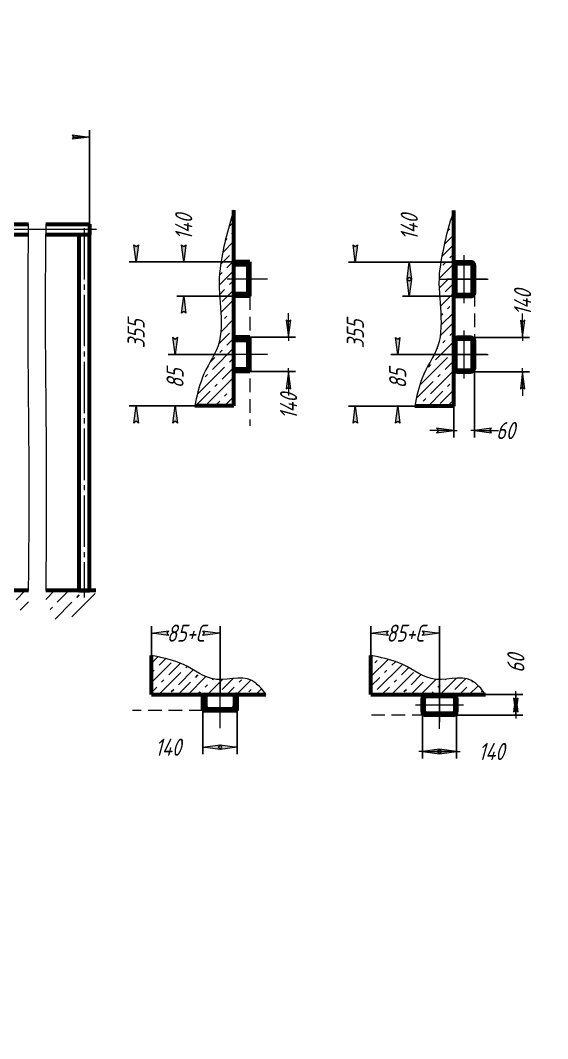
# Model space of a CAD drawing. Header units: millimetres. Extents: x 0 to 3360, y 0 to 297.
# Drawn here: x 2780.9 to 2934.7, y 0 to 297 of the extents above; entities that cross this region are included whole.
import ezdxf

# ---------------------------------------------------------------- set-up
doc = ezdxf.new("R2010")
doc.units = ezdxf.units.MM
for name, pattern in [('K5LT_AXLED', [19.5, 15, -1.5, 1.5, -1.5]), ('K5LT_BASIC', [0]), ('K5LT_DASHED', [6, 4, -2]), ('K5LT_THIN', [0]), ('K5LT_THIN_INCLUDED_TO_HATCHING', [0])]:
    doc.linetypes.add(name, pattern=pattern)
doc.layers.add('Системный слой', color=7, linetype='Continuous')
doc.styles.add('KDIMTEXTSTYLE', font='GOST_AU.SHX', dxfattribs={"width": 0.96, "oblique": 15, "height": 5})
doc.dimstyles.new('KDIMSTYLE (0.03)', dxfattribs={"dimtxt": 5, "dimasz": 1, "dimexe": 2, "dimexo": 0, "dimgap": 1, "dimtad": 1, "dimlfac": 30, "dimtxsty": 'KDIMTEXTSTYLE', "dimsah": 1, "dimcen": 0, "dimdle": 1, "dimadec": 0, "dimazin": 0, "dimtfac": 0.667, "dimtmove": 0, "dimatfit": 3, "dimfxl": 1, "dimtvp": 1, "dimtolj": 1, "dimtzin": 0, "dimarcsym": 0})
doc.dimstyles.new('KDIMSTYLE (0.10)', dxfattribs={"dimtxt": 5, "dimasz": 1, "dimexe": 2, "dimexo": 0, "dimgap": 1, "dimtad": 1, "dimlfac": 10, "dimtxsty": 'KDIMTEXTSTYLE', "dimsah": 1, "dimcen": 0, "dimdle": 1, "dimadec": 0, "dimazin": 0, "dimtfac": 0.667, "dimtmove": 0, "dimatfit": 3, "dimfxl": 1, "dimtvp": 1, "dimtolj": 1, "dimtzin": 0, "dimarcsym": 0})
pattern_1 = [(-45, (0, 0), (0.7071067811865475, 0.7071067811865476), [])]
pattern_2 = [(45, (0, 0), (-2.82842712474619, 2.82842712474619), [11, -5]), (45, (9.19238815542512, 9.192388155425117), (-2.82842712474619, 2.82842712474619), [1, -15]), (45, (4.242640687119286, 7.071067811865475), (-2.82842712474619, 2.82842712474619), [11, -5]), (45, (13.4350288425444, 16.26345596729059), (-2.82842712474619, 2.82842712474619), [1, -15])]
pattern_3 = [(45, (0, 0), (-0.7071067811865475, 0.7071067811865476), [])]

# ---------------------------------------------------------------- blocks, each defined once
blk = doc.blocks.new('U517')
at = {"layer": 'Системный слой', "color": 30, "linetype": 'K5LT_AXLED', "lineweight": 18, "true_color": 0xff8000}
for p, q in [((2566.006530627905, 235.9885357694631), (2553.998475611418, 235.9885357694631)), ((2571.006530629826, 235.9885357694631), (2566.006530627905, 235.9885357694631)), ((2783.273133642814, 235.9885357694631), (2571.006530629826, 235.9885357694631)), ((2788.273133644859, 235.9885357694631), (2783.273133642814, 235.9885357694631)), ((2803.050569575772, 235.9885357694631), (2788.273133644859, 235.9885357694631))]:
    blk.add_line(p, q, dxfattribs=at)
blk = doc.blocks.new('U521')
at = {"layer": 'Системный слой', "color": 5, "linetype": 'K5LT_BASIC', "lineweight": 60, "true_color": 0x0000ff}
for p, q in [((2555.998475611418, 234.4260357694631), (2555.998475611418, 237.5510357694631)), ((2555.998475611418, 237.5510357694631), (2566.020623488293, 237.5510357694631)), ((2571.020623491002, 237.5510357694631), (2783.287226503202, 237.5510357694631)), ((2788.287226506035, 237.5510357694631), (2801.050569575772, 237.5510357694631)), ((2801.050569575772, 237.5510357694631), (2801.050569575772, 234.4260357694631)), ((2565.992437767516, 234.4260357694631), (2555.998475611418, 234.4260357694631)), ((2783.259040782425, 234.4260357694631), (2570.99243776865, 234.4260357694631)), ((2801.050569575772, 234.4260357694631), (2788.259040783683, 234.4260357694631))]:
    blk.add_line(p, q, dxfattribs=at)
blk = doc.blocks.new('U522')
at = {"layer": 'Системный слой', "color": 5, "linetype": 'K5LT_BASIC', "lineweight": 60, "true_color": 0x0000ff}
for p, q in [((2801.050569575772, 234.4260357694631), (2797.925569575772, 234.4260357694631)), ((2797.925569575772, 234.4260357694631), (2797.925569575772, 130.6760357694631)), ((2801.050569575772, 130.6760357694631), (2801.050569575772, 234.4260357694631)), ((2797.925569575772, 130.6760357694631), (2801.050569575772, 130.6760357694631))]:
    blk.add_line(p, q, dxfattribs=at)
blk = doc.blocks.new('U523')
at = {"layer": 'Системный слой', "color": 5, "linetype": 'K5LT_BASIC', "lineweight": 60, "true_color": 0x0000ff}
for p, q in [((2783.287226503201, 130.6760357694632), (2755.648803356187, 130.6760357694632)), ((2802.904221048291, 130.6760357694631), (2788.287226503203, 130.6760357694631))]:
    blk.add_line(p, q, dxfattribs=at)
blk = doc.blocks.new('KDIMARROW_01')
at = {"layer": 'Системный слой'}
blk.add_hatch(color=0, dxfattribs=at).paths.add_polyline_path([(0, 0), (-5, 0.658262491226197), (-4.5, 5.51091059616309e-16), (-5, -0.6582624912261956)])
at = {"layer": 'Системный слой', "color": 0, "linetype": 'K5LT_THIN', "lineweight": 18}
for p, q in [((-4.5, 5.51091059616309e-16), (-5, 0.658262491226197)), ((-5, 0.658262491226197), (0, 0)), ((0, 0), (-5, -0.6582624912261956)), ((-5, -0.6582624912261956), (-4.5, 5.51091059616309e-16)), ((0, 0), (-1, 0))]:
    blk.add_line(p, q, dxfattribs=at)
blk = doc.blocks.new('U529')
at = {"layer": 'Системный слой', "color": 7, "linetype": 'K5LT_THIN_INCLUDED_TO_HATCHING', "lineweight": 18}
for p, q in [((2571.020623491002, 237.5510357694631), (2570.969889336111, 231.9260518838685)), ((2783.236492351145, 231.9260518838859), (2783.287226503202, 237.5510357694244)), ((2570.969889336111, 231.9260518838685), (2570.924652862135, 226.3010509886281)), ((2783.191255877169, 226.3010509886628), (2783.236492351145, 231.9260518838859)), ((2570.924652862135, 226.3010509886281), (2570.889816297908, 220.6760500933877)), ((2783.156419312941, 220.6760500934397), (2783.191255877169, 226.3010509886628)), ((2570.889816297908, 220.6760500933877), (2570.869154726898, 215.0510491981472)), ((2783.135757741931, 215.0510491982167), (2783.156419312941, 220.6760500934397)), ((2570.869154726898, 215.0510491981472), (2570.864907151629, 209.4260483029068)), ((2783.131510166662, 209.4260483029936), (2783.135757741931, 215.0510491982167)), ((2570.864907151629, 209.4260483029068), (2570.877533862934, 203.8010474076664)), ((2783.144136877967, 203.8010474077706), (2783.131510166662, 209.4260483029936)), ((2570.877533862934, 203.8010474076664), (2570.905666560289, 198.176046512426)), ((2783.172269575321, 198.1760465125475), (2783.144136877967, 203.8010474077706)), ((2570.905666560289, 198.176046512426), (2570.946256628449, 192.5510456171855)), ((2783.212859643481, 192.5510456173244), (2783.172269575321, 198.1760465125475)), ((2570.946256628449, 192.5510456171855), (2570.994905502322, 186.9260447219451)), ((2783.261508517354, 186.9260447221014), (2783.212859643481, 192.5510456173244)), ((2570.994905502322, 186.9260447219451), (2571.046341319896, 181.3010438267047)), ((2783.312944334928, 181.3010438268783), (2783.261508517354, 186.9260447221014)), ((2571.046341319896, 181.3010438267047), (2571.09499021047, 175.6760429314643)), ((2783.361593225502, 175.6760429316552), (2783.312944334928, 181.3010438268783)), ((2571.09499021047, 175.6760429314643), (2571.135580310223, 170.0510420362238)), ((2783.402183325255, 170.0510420364322), (2783.361593225502, 175.6760429316552)), ((2571.135580310223, 170.0510420362238), (2571.163713050638, 164.4260411409834)), ((2783.43031606567, 164.4260411412091), (2783.402183325255, 170.0510420364322)), ((2571.163713050638, 164.4260411409834), (2571.176339811806, 158.801040245743)), ((2783.442942826839, 158.801040245986), (2783.43031606567, 164.4260411412091)), ((2571.176339811806, 158.801040245743), (2571.172092287798, 153.1760393505025)), ((2783.438695302831, 153.176039350763), (2783.442942826839, 158.801040245986)), ((2571.172092287798, 153.1760393505025), (2571.151430763892, 147.5510384552621)), ((2783.418033778925, 147.5510384555399), (2783.438695302831, 153.176039350763)), ((2571.151430763892, 147.5510384552621), (2571.116594237507, 141.9260375600217)), ((2783.38319725254, 141.9260375603168), (2783.418033778925, 147.5510384555399)), ((2571.116594237507, 141.9260375600217), (2571.071357788011, 136.3010366647813)), ((2783.337960803045, 136.3010366650938), (2783.38319725254, 141.9260375603168)), ((2571.071357788011, 136.3010366647813), (2571.02062348817, 130.6760357695408)), ((2783.287226503204, 130.6760357698707), (2783.337960803045, 136.3010366650938))]:
    blk.add_line(p, q, dxfattribs=at)
blk = doc.blocks.new('U530')
at = {"layer": 'Системный слой', "color": 7, "linetype": 'K5LT_THIN_INCLUDED_TO_HATCHING', "lineweight": 18}
for p, q in [((2788.287226506035, 237.5510357694631), (2788.236492351145, 231.9260518838685)), ((2788.236492351145, 231.9260518838685), (2788.191255877168, 226.3010509886281)), ((2788.191255877168, 226.3010509886281), (2788.156419312941, 220.6760500933877)), ((2788.156419312941, 220.6760500933877), (2788.135757741931, 215.0510491981472)), ((2788.135757741931, 215.0510491981472), (2788.131510166662, 209.4260483029068)), ((2788.131510166662, 209.4260483029068), (2788.144136877967, 203.8010474076664)), ((2788.144136877967, 203.8010474076664), (2788.172269575322, 198.176046512426)), ((2788.172269575322, 198.176046512426), (2788.212859643482, 192.5510456171855)), ((2788.212859643482, 192.5510456171855), (2788.261508517355, 186.9260447219451)), ((2788.261508517355, 186.9260447219451), (2788.312944334929, 181.3010438267047)), ((2788.312944334929, 181.3010438267047), (2788.361593225503, 175.6760429314643)), ((2788.361593225503, 175.6760429314643), (2788.402183325256, 170.0510420362238)), ((2788.402183325256, 170.0510420362238), (2788.430316065671, 164.4260411409834)), ((2788.430316065671, 164.4260411409834), (2788.442942826839, 158.801040245743)), ((2788.442942826839, 158.801040245743), (2788.438695302831, 153.1760393505025)), ((2788.438695302831, 153.1760393505025), (2788.418033778925, 147.5510384552621)), ((2788.418033778925, 147.5510384552621), (2788.38319725254, 141.9260375600217)), ((2788.38319725254, 141.9260375600217), (2788.337960803045, 136.3010366647813)), ((2788.337960803045, 136.3010366647813), (2788.287226503203, 130.6760357695408))]:
    blk.add_line(p, q, dxfattribs=at)
blk = doc.blocks.new('U531')
at = {"layer": 'Системный слой'}
h = blk.add_hatch(dxfattribs=at)
h.set_pattern_fill('Металл', angle=45, style=0, pattern_type=0)
h.set_pattern_definition(pattern_3)
h.paths.add_polyline_path([(2907.317426315415, 203.5130914649487), (2907.317426315415, 195.5130914649487), (2907.396626315415, 195.1230563896029), (2907.621681035415, 194.7948028701919), (2907.956941807767, 194.5803262641904), (2908.317426315415, 194.5130914649487), (2912.317426315415, 194.5130914649487), (2912.707461390761, 194.5922914649487), (2913.035714910172, 194.8173461849487), (2913.250191516173, 195.1526069573007), (2913.317426315415, 195.5130914649487), (2913.317426315415, 203.5130914649487), (2913.238226315415, 203.9031265402945), (2913.013171595415, 204.2313800597055), (2912.677910823063, 204.4458566657071), (2912.317426315415, 204.5130914649487), (2908.317426315415, 204.5130914649487), (2907.927391240069, 204.4338914649487), (2907.599137720658, 204.2088367449487), (2907.384661114656, 203.8735759725967)])
h.paths.add_polyline_path([(2907.817426315415, 195.5130914649487), (2907.817426315415, 203.5130914649487), (2907.895826315415, 203.7818914649487), (2908.106440075415, 203.9663957849487), (2908.317426315415, 204.0130914649487), (2912.317426315415, 204.0130914649487), (2912.586226315415, 203.9346914649487), (2912.770730635415, 203.7240777049487), (2912.817426315415, 203.5130914649487), (2912.817426315415, 195.5130914649487), (2912.739026315415, 195.2442914649487), (2912.528412555415, 195.0597871449487), (2912.317426315415, 195.0130914649487), (2908.317426315415, 195.0130914649487), (2908.048626315415, 195.0914914649487), (2907.864121995415, 195.3021052249487)])
at = {"layer": 'Системный слой', "color": 30, "linetype": 'K5LT_AXLED', "lineweight": 18, "true_color": 0xff8000}
for p, q in [((2910.317426315415, 192.5130914649487), (2910.317426315415, 206.5130914649487)), ((2903.317426315415, 199.5130914649487), (2917.317426315415, 199.5130914649487)), ((2917.098347533522, 199.5130914649487), (2905.317426315415, 199.5130914649487))]:
    blk.add_line(p, q, dxfattribs=at)
at = {"layer": 'Системный слой', "color": 5, "linetype": 'K5LT_BASIC', "lineweight": 60, "true_color": 0x0000ff}
for p, q in [((2907.317426315415, 203.5130914649487), (2907.317426315415, 195.5130914649487)), ((2907.817426315415, 203.5130914649487), (2907.817426315415, 195.5130914649487)), ((2912.317426315415, 204.5130914649487), (2908.317426315415, 204.5130914649487)), ((2912.317426315415, 204.0130914649487), (2908.317426315415, 204.0130914649487)), ((2912.817426315415, 195.5130914649487), (2912.817426315415, 203.5130914649487)), ((2913.317426315415, 195.5130914649487), (2913.317426315415, 203.5130914649487)), ((2908.317426315415, 195.0130914649487), (2912.317426315415, 195.0130914649487)), ((2908.317426315415, 194.5130914649487), (2912.317426315415, 194.5130914649487))]:
    blk.add_line(p, q, dxfattribs=at)
for centre, radius, start, end in [((2908.317426315415, 203.5130914649487), 1, 90, 180), ((2908.317426315415, 203.5130914649487), 0.5000000000000001, 90, 180), ((2912.317426315415, 203.5130914649487), 1, 0, 90), ((2912.317426315415, 203.5130914649487), 0.4999999999999999, 0, 90), ((2908.317426315415, 195.5130914649487), 1, 180, 270), ((2908.317426315415, 195.5130914649487), 0.5, 180, 270), ((2912.317426315415, 195.5130914649487), 0.5, 270, 0), ((2912.317426315415, 195.5130914649487), 1, 270, 0)]:
    blk.add_arc(centre, radius, start, end, dxfattribs=at)
blk = doc.blocks.new('U532')
at = {"layer": 'Системный слой'}
h = blk.add_hatch(dxfattribs=at)
h.set_pattern_fill('Металл', angle=45, style=0, pattern_type=0)
h.set_pattern_definition(pattern_3)
h.paths.add_polyline_path([(2907.317426315415, 225.5130914649487), (2907.317426315415, 217.5130914649487), (2907.396626315415, 217.1230563896029), (2907.621681035415, 216.7948028701919), (2907.956941807767, 216.5803262641904), (2908.317426315415, 216.5130914649487), (2912.317426315415, 216.5130914649487), (2912.707461390761, 216.5922914649487), (2913.035714910172, 216.8173461849487), (2913.250191516173, 217.1526069573007), (2913.317426315415, 217.5130914649487), (2913.317426315415, 225.5130914649487), (2913.238226315415, 225.9031265402945), (2913.013171595415, 226.2313800597055), (2912.677910823063, 226.4458566657071), (2912.317426315415, 226.5130914649487), (2908.317426315415, 226.5130914649487), (2907.927391240069, 226.4338914649487), (2907.599137720658, 226.2088367449487), (2907.384661114656, 225.8735759725967)])
h.paths.add_polyline_path([(2907.817426315415, 217.5130914649487), (2907.817426315415, 225.5130914649487), (2907.895826315415, 225.7818914649487), (2908.106440075415, 225.9663957849487), (2908.317426315415, 226.0130914649487), (2912.317426315415, 226.0130914649487), (2912.586226315415, 225.9346914649487), (2912.770730635415, 225.7240777049487), (2912.817426315415, 225.5130914649487), (2912.817426315415, 217.5130914649487), (2912.739026315415, 217.2442914649487), (2912.528412555415, 217.0597871449487), (2912.317426315415, 217.0130914649487), (2908.317426315415, 217.0130914649487), (2908.048626315415, 217.0914914649487), (2907.864121995415, 217.3021052249487)])
at = {"layer": 'Системный слой', "color": 5, "linetype": 'K5LT_BASIC', "lineweight": 60, "true_color": 0x0000ff}
for p, q in [((2912.317426315415, 226.5130914649487), (2908.317426315415, 226.5130914649487)), ((2912.317426315415, 226.0130914649487), (2908.317426315415, 226.0130914649487)), ((2907.317426315415, 225.5130914649487), (2907.317426315415, 217.5130914649487)), ((2907.817426315415, 225.5130914649487), (2907.817426315415, 217.5130914649487)), ((2912.817426315415, 217.5130914649487), (2912.817426315415, 225.5130914649487)), ((2913.317426315415, 217.5130914649487), (2913.317426315415, 225.5130914649487)), ((2908.317426315415, 217.0130914649487), (2912.317426315415, 217.0130914649487)), ((2908.317426315415, 216.5130914649487), (2912.317426315415, 216.5130914649487))]:
    blk.add_line(p, q, dxfattribs=at)
at = {"layer": 'Системный слой', "color": 30, "linetype": 'K5LT_AXLED', "lineweight": 18, "true_color": 0xff8000}
for p, q in [((2910.317426315415, 214.5130914649487), (2910.317426315415, 228.5130914649487)), ((2903.317426315415, 221.5130914649487), (2917.317426315415, 221.5130914649487)), ((2917.098347533522, 221.5130914649487), (2905.317426315415, 221.5130914649487))]:
    blk.add_line(p, q, dxfattribs=at)
at = {"layer": 'Системный слой', "color": 5, "linetype": 'K5LT_BASIC', "lineweight": 60, "true_color": 0x0000ff}
for centre, radius, start, end in [((2908.317426315415, 225.5130914649487), 1, 90, 180), ((2908.317426315415, 225.5130914649487), 0.5000000000000001, 90, 180), ((2912.317426315415, 225.5130914649487), 1, 0, 90), ((2912.317426315415, 225.5130914649487), 0.4999999999999999, 0, 90), ((2908.317426315415, 217.5130914649487), 1, 180, 270), ((2908.317426315415, 217.5130914649487), 0.5, 180, 270), ((2912.317426315415, 217.5130914649487), 0.5, 270, 0), ((2912.317426315415, 217.5130914649487), 1, 270, 0)]:
    blk.add_arc(centre, radius, start, end, dxfattribs=at)
blk = doc.blocks.new('U534')
at = {"layer": 'Системный слой'}
h = blk.add_hatch(dxfattribs=at)
h.set_pattern_fill('Металл', angle=45, style=0, pattern_type=0)
h.set_pattern_definition(pattern_3)
h.paths.add_polyline_path([(2907.157637266815, 94.3473648889419), (2899.157637266815, 94.3473648889419), (2898.767602191469, 94.4265648889419), (2898.439348672058, 94.6516196089419), (2898.224872066057, 94.9868803812939), (2898.157637266815, 95.3473648889419), (2898.157637266815, 99.3473648889419), (2898.236837266815, 99.73739996428769), (2898.461891986815, 100.0656534836987), (2898.797152759167, 100.2801300897003), (2899.157637266815, 100.3473648889419), (2907.157637266815, 100.3473648889419), (2907.547672342161, 100.2681648889419), (2907.875925861572, 100.0431101689419), (2908.090402467574, 99.70784939658989), (2908.157637266815, 99.3473648889419), (2908.157637266815, 95.3473648889419), (2908.078437266815, 94.9573298135961), (2907.853382546815, 94.62907629418508), (2907.518121774463, 94.41459968818354)])
h.paths.add_polyline_path([(2899.157637266815, 94.8473648889419), (2907.157637266815, 94.8473648889419), (2907.426437266815, 94.9257648889419), (2907.610941586815, 95.1363786489419), (2907.657637266815, 95.3473648889419), (2907.657637266815, 99.3473648889419), (2907.579237266815, 99.6161648889419), (2907.368623506815, 99.8006692089419), (2907.157637266815, 99.8473648889419), (2899.157637266815, 99.8473648889419), (2898.888837266815, 99.7689648889419), (2898.704332946815, 99.5583511289419), (2898.657637266815, 99.3473648889419), (2898.657637266815, 95.3473648889419), (2898.736037266815, 95.0785648889419), (2898.946651026815, 94.89406056894191)])
at = {"layer": 'Системный слой', "color": 30, "linetype": 'K5LT_AXLED', "lineweight": 18, "true_color": 0xff8000}
for p, q in [((2903.157637266815, 90.3473648889419), (2903.157637266815, 104.3473648889419)), ((2903.157637266815, 104.1282861070492), (2903.157637266815, 92.347364888942)), ((2896.157637266815, 97.3473648889419), (2910.157637266815, 97.3473648889419))]:
    blk.add_line(p, q, dxfattribs=at)
at = {"layer": 'Системный слой', "color": 5, "linetype": 'K5LT_BASIC', "lineweight": 60, "true_color": 0x0000ff}
for p, q in [((2898.157637266815, 95.3473648889419), (2898.157637266815, 99.3473648889419)), ((2898.657637266815, 95.3473648889419), (2898.657637266815, 99.3473648889419)), ((2899.157637266815, 100.3473648889419), (2907.157637266815, 100.3473648889419)), ((2899.157637266815, 99.8473648889419), (2907.157637266815, 99.8473648889419)), ((2907.657637266815, 99.3473648889419), (2907.657637266815, 95.3473648889419)), ((2908.157637266815, 99.3473648889419), (2908.157637266815, 95.3473648889419)), ((2907.157637266815, 94.8473648889419), (2899.157637266815, 94.8473648889419)), ((2907.157637266815, 94.3473648889419), (2899.157637266815, 94.3473648889419))]:
    blk.add_line(p, q, dxfattribs=at)
for centre, radius, start, end in [((2899.157637266815, 99.3473648889419), 1, 90, 180), ((2899.157637266815, 99.3473648889419), 0.5, 90, 180), ((2907.157637266815, 99.3473648889419), 1, 0, 90), ((2907.157637266815, 99.3473648889419), 0.4999999999999999, 0, 90), ((2899.157637266815, 95.3473648889419), 1, 180, 270), ((2899.157637266815, 95.3473648889419), 0.5, 180, 270), ((2907.157637266815, 95.3473648889419), 0.5000000000000001, 270, 0), ((2907.157637266815, 95.3473648889419), 1, 270, 0)]:
    blk.add_arc(centre, radius, start, end, dxfattribs=at)
blk = doc.blocks.new('KDIMARROW_02')
at = {"layer": 'Системный слой'}
blk.add_hatch(color=0, dxfattribs=at).paths.add_polyline_path([(4.5, -5.51091059616309e-16), (5, 0.6582624912261956), (0, 0), (5, -0.658262491226197)])
at = {"layer": 'Системный слой', "color": 0, "linetype": 'K5LT_THIN', "lineweight": 18}
for p, q in [((0, 0), (-1, 0)), ((5, 0.6582624912261956), (0, 0)), ((0, 0), (5, -0.658262491226197)), ((0, 0), (7, -8.572527594031472e-16)), ((4.5, -5.51091059616309e-16), (5, 0.6582624912261956)), ((5, -0.658262491226197), (4.5, -5.51091059616309e-16))]:
    blk.add_line(p, q, dxfattribs=at)

msp = doc.modelspace()

# ---------------------------------------------------------------- hatches: boundary and pattern name
at = {"layer": 'Системный слой'}
h = msp.add_hatch(dxfattribs=at)
h.set_pattern_fill('Бетон', angle=45, style=0, pattern_type=0)
h.set_pattern_definition(pattern_2)
h.paths.add_polyline_path([(2843.199189434102, 184.5598513125782), (2843.199189434102, 194.5598513125782), (2843.199189434102, 194.9598513125782), (2843.199189434102, 204.1598513125782), (2843.199189434102, 204.5598513125782), (2843.199189434102, 214.5598513125782), (2843.199189434102, 214.9598513125782), (2843.199189434102, 224.1598513125782), (2843.199189434102, 224.5598513125782), (2843.199189434102, 234.1598513125782), (2843.199189434102, 234.5598513125782), (2843.199189434102, 241.6041155877895), (2842.013448270405, 237.8312922772128), (2840.986370257432, 234.0377183668332), (2840.117955395183, 230.2233938566505), (2839.408203683658, 226.3883187466647), (2839.126719884775, 224.5598513125782), (2838.937785396432, 222.7226256115641), (2838.875547676679, 220.6506300172703), (2838.946334033878, 218.2086812218463), (2839.168082935073, 214.9842866198302), (2839.46562272719, 210.3709663517751), (2839.46922851338, 207.6143148541359), (2839.299759796984, 205.4960791302314), (2838.985938050508, 203.6784803947253), (2838.552809438797, 202.1061211874405), (2838.025826582873, 200.7440805188024), (2837.26791018864, 199.1849791889417), (2836.132565622314, 197.1345181386962), (2834.598602323044, 194.2592141999768), (2833.931515382234, 192.6680827019693), (2833.042260871573, 189.951205406644), (2832.339859599567, 187.2815030072647), (2831.813425988341, 184.644978137397), (2831.799189434102, 184.5598513125782)])
h = msp.add_hatch(dxfattribs=at)
h.set_pattern_fill('Бетон', angle=45, style=0, pattern_type=0)
h.set_pattern_definition(pattern_2)
h.paths.add_polyline_path([(2907.317426315415, 184.5130914649487), (2907.317426315415, 194.5130914649487), (2907.317426315415, 194.9130914649487), (2907.317426315415, 204.1130914649487), (2907.317426315415, 204.5130914649487), (2907.317426315415, 214.5130914649487), (2907.317426315415, 214.9130914649487), (2907.317426315415, 224.1130914649487), (2907.317426315415, 224.5130914649487), (2907.317426315415, 234.1130914649487), (2907.317426315415, 234.5130914649487), (2907.317426315415, 241.55735574016), (2906.131685151718, 237.7845324295834), (2905.104607138745, 233.9909585192038), (2904.236192276496, 230.1766340090208), (2903.526440564971, 226.3415588990349), (2903.244956766088, 224.5130914649487), (2903.056022277746, 222.6758657639347), (2902.993784557992, 220.6038701696408), (2903.064570915191, 218.1619213742168), (2903.286319816387, 214.9375267722007), (2903.583859608504, 210.3242065041456), (2903.587465394693, 207.5675550065065), (2903.417996678298, 205.4493192826019), (2903.104174931821, 203.6317205470959), (2902.67104632011, 202.0593613398111), (2902.144063464187, 200.6973206711729), (2901.386147069953, 199.1382193413122), (2900.250802503627, 197.0877582910665), (2898.716839204357, 194.2124543523472), (2898.049752263547, 192.6213228543398), (2897.160497752887, 189.9044455590147), (2896.45809648088, 187.2347431596349), (2895.931662869654, 184.5982182897677), (2895.917426315415, 184.5130914649487)])
h = msp.add_hatch(dxfattribs=at)
h.set_pattern_fill('Металл', angle=-45, style=0, pattern_type=0)
h.set_pattern_definition(pattern_1)
h.paths.add_polyline_path([(2847.799189434102, 226.5598513125782), (2847.799189434102, 216.5598513125782), (2843.199189434102, 216.5598513125782), (2843.199189434102, 216.9598513125782), (2843.277189434102, 217.1971612365173), (2843.480769434102, 217.3419202901202), (2843.599189434101, 217.3598513125781), (2846.649189434102, 217.3598513125781), (2846.971961104204, 217.4387084554353), (2847.222010340879, 217.6575128869222), (2847.34299952019, 217.9669666290058), (2847.349189434101, 218.0598513125782), (2847.349189434101, 225.0598513125782), (2847.270332291244, 225.3826229826801), (2847.051527859758, 225.632672219355), (2846.742074117674, 225.7536613986663), (2846.649189434102, 225.7598513125782), (2843.599189434101, 225.7598513125782), (2843.361879510162, 225.8378513125782), (2843.21712045656, 226.0414313125781), (2843.199189434102, 226.1598513125782), (2843.199189434102, 226.5598513125782)])
h = msp.add_hatch(dxfattribs=at)
h.set_pattern_fill('Металл', angle=-45, style=0, pattern_type=0)
h.set_pattern_definition(pattern_1)
h.paths.add_polyline_path([(2847.799189434102, 204.5598513125782), (2847.799189434102, 194.5598513125782), (2843.199189434102, 194.5598513125782), (2843.199189434102, 194.9598513125782), (2843.277189434102, 195.1971612365173), (2843.480769434102, 195.3419202901202), (2843.599189434101, 195.3598513125781), (2846.649189434102, 195.3598513125781), (2846.971961104204, 195.4387084554353), (2847.222010340879, 195.6575128869222), (2847.34299952019, 195.9669666290058), (2847.349189434101, 196.0598513125782), (2847.349189434101, 203.0598513125782), (2847.270332291244, 203.3826229826801), (2847.051527859758, 203.632672219355), (2846.742074117674, 203.7536613986663), (2846.649189434102, 203.7598513125781), (2843.599189434101, 203.7598513125781), (2843.361879510162, 203.8378513125782), (2843.21712045656, 204.0414313125781), (2843.199189434102, 204.1598513125782), (2843.199189434102, 204.5598513125782)])
h = msp.add_hatch(dxfattribs=at)
h.set_pattern_fill('Бетон', angle=45, style=0, pattern_type=0)
h.set_pattern_definition([(45, (0, 0), (-4.242640687119285, 4.242640687119286), [11, -5]), (45, (9.19238815542512, 9.192388155425117), (-4.242640687119285, 4.242640687119286), [1, -15]), (45, (3.535533905932738, 7.778174593052023), (-4.242640687119285, 4.242640687119286), [11, -5]), (45, (12.72792206135786, 16.97056274847714), (-4.242640687119285, 4.242640687119286), [1, -15])])
h.paths.add_polyline_path([(2801.050569575772, 125.8519549696954), (2801.423735476503, 126.4924464760918), (2801.765277768418, 127.1716754818021), (2802.075196451518, 127.8896419868263), (2802.353491525802, 128.6463459911644), (2802.600162991271, 129.4417874948163), (2802.815210847924, 130.2759664977822), (2802.904221048291, 130.6760357694631), (2801.050569575772, 130.6760357694631), (2797.925569575772, 130.6760357694631), (2788.287226503203, 130.6760357695408), (2788.236492277254, 125.0510433791426), (2788.215505329096, 122.441387414787), (2790.597297090339, 122.3820844301498), (2792.136784686143, 122.3932329889207), (2793.352827769821, 122.4471259695674), (2794.395562248274, 122.5370090872609), (2795.317570632134, 122.6602745975854), (2796.145281864752, 122.8155195250024), (2796.894390823588, 123.0018642976148), (2797.575191697184, 123.2187049902773), (2798.194901908654, 123.4656009177808), (2798.758830888404, 123.7422161213787), (2799.271029226897, 124.0482858707646), (2799.73467664556, 124.3835960924598), (2800.152327366714, 124.7479700335575), (2800.526072454088, 125.1412592349344), (2800.857651250562, 125.5633372023292)])
h.paths.add_polyline_path([(2783.23583783917, 124.8953681297376), (2783.261508671477, 127.8635438271015), (2783.287226503201, 130.6760357694632), (2761.898803356187, 130.6760357694632), (2758.773803356187, 130.6760357694632), (2755.648803356187, 130.6760357694632), (2599.398803356187, 130.6760357694632), (2596.273803356186, 130.6760357694632), (2593.148803356186, 130.6760357694632), (2571.02062348817, 130.6760357695408), (2570.969889262221, 125.0510433791427), (2570.959582860362, 123.7694771943152), (2573.974924723799, 123.8913850076513), (2577.309743180305, 124.0734377061197), (2581.151794395753, 124.329096603597), (2586.019154554824, 124.6952902406662), (2592.672880185974, 125.2071953440472), (2597.879029590034, 125.5596892007715), (2601.688398131324, 125.7611029606928), (2604.946088345135, 125.8798181569205), (2607.883599199295, 125.9344602830316), (2609.538090626878, 125.9400501585584), (2612.075460791385, 125.9096222766822), (2614.779481882219, 125.8288651793011), (2617.702928550811, 125.6936407467118), (2620.936226594631, 125.4968483913093), (2624.66168125025, 125.2241735877023), (2629.383028694607, 124.8362816590802), (2635.840943135099, 124.2945272782451), (2640.9215987688, 123.9172203993059), (2644.598960800114, 123.7008528097419), (2647.747431817542, 123.56907539783), (2650.587608727677, 123.5025763526725), (2653.21532156424, 123.492881949742), (2655.648363820651, 123.5342967745355), (2657.68516713011, 123.6146492886838), (2659.879051896724, 123.7492357598272), (2662.291311392035, 123.9446620787749), (2665.04063599187, 124.2137250120695), (2668.428064669167, 124.5887684081814), (2672.973677813845, 125.1147234860526), (2677.147135921228, 125.5600412927152), (2680.136146265503, 125.8224815788212), (2682.628367432465, 125.9871900976307), (2684.854152635818, 126.0816299480159), (2686.902769814926, 126.1165620719501), (2687.019733729855, 126.1169012424438), (2688.994393196287, 126.0971511692587), (2691.115114231706, 126.027832255967), (2693.43554603248, 125.9044259671605), (2696.055750673149, 125.718496322964), (2699.211224378108, 125.4502441791132), (2703.294124626082, 125.0731577596322), (2708.04957764246, 124.6637406951034), (2711.117346313683, 124.457639928334), (2713.625219382893, 124.3436590428002), (2713.854230417429, 124.3362145692098), (2716.664562785819, 124.2721803382943), (2719.659326798674, 124.2522940408226), (2722.896552094984, 124.2787244038669), (2726.475402466073, 124.355187843985), (2730.594888722564, 124.4891431940372), (2735.799462554456, 124.70079373133), (2742.903309346103, 125.0022262421324), (2748.663782132217, 125.1977945286842), (2752.763383142669, 125.2798424444243), (2755.648803356187, 125.2976693019152), (2764.162175587386, 125.2653069967943), (2771.232357821036, 125.1843152520677), (2777.527857250967, 125.0595195546551)])
h.paths.add_polyline_path([(2565.994905656568, 127.8635438271015), (2566.020623488292, 130.6760357694631), (2559.123475611418, 130.6760357694631), (2555.998475611418, 130.6760357694631), (2554.144824138899, 130.6760357694631), (2554.718686923571, 129.9903362798747), (2555.316148843763, 129.3376266514143), (2555.939128640675, 128.7174954639165), (2556.589860217488, 128.1294612906084), (2557.27097166878, 127.5729546464121), (2557.985591605626, 127.0472935148939), (2558.737495011569, 126.5516494687629), (2559.53130767217, 126.0849996520189), (2560.372799513778, 125.6460568995536), (2561.269316189924, 125.2331649932599), (2561.474973386275, 125.1455607605483), (2562.067932152857, 124.9229376751815), (2562.697019856674, 124.739104472205), (2563.366270893806, 124.5945511053623), (2564.080990264266, 124.4899250588992), (2564.848409719814, 124.4261134159445), (2565.67886173062, 124.404389886498), (2565.965008429162, 124.406693548734)])
h = msp.add_hatch(dxfattribs=at)
h.set_pattern_fill('Бетон', angle=45, style=0, pattern_type=0)
h.set_pattern_definition(pattern_2)
h.paths.add_polyline_path([(2836.665969391489, 104.9937448842468), (2837.654790879456, 104.803760353377), (2838.808349929203, 104.7335004654496), (2840.210029881232, 104.7883403900451), (2842.094430469561, 104.9795027584452), (2844.646116946461, 105.1991314620258), (2846.080863549312, 105.158822138196), (2847.160744890858, 104.9648763937932), (2848.047485739676, 104.6375932384413), (2848.447229967299, 104.4198344382692), (2849.593319003905, 103.6229502080511), (2850.627045342545, 102.7088445493096), (2851.560060177331, 101.6774564636055), (2852.401567699595, 100.5287353579822), (2852.519699516627, 100.347364888942), (2844.119699516627, 100.347364888942), (2843.719699516627, 100.347364888942), (2834.519699516627, 100.347364888942), (2834.119699516627, 100.347364888942), (2819.119699516627, 100.347364888942), (2819.119699516627, 111.747364888942), (2821.674412852728, 111.2449510923727), (2824.251568728165, 110.5800410900652), (2826.861478675217, 109.7451782299722), (2827.227930906018, 109.6150389408099), (2828.547367399804, 109.0642769959869), (2830.079048770461, 108.2705337821257), (2832.037242053383, 107.1382344155599), (2834.417961193732, 105.8489626349339), (2835.995967973473, 105.1984552750785)])
h = msp.add_hatch(dxfattribs=at)
h.set_pattern_fill('Бетон', angle=45, style=0, pattern_type=0)
h.set_pattern_definition(pattern_2)
h.paths.add_polyline_path([(2883.157637266815, 111.7473648889419), (2885.712350602917, 111.2449510923725), (2888.289506478353, 110.580041090065), (2890.899416425405, 109.7451782299719), (2891.265868656206, 109.6150389408098), (2892.585305149993, 109.0642769959869), (2894.116986520649, 108.2705337821258), (2896.075179803571, 107.1382344155601), (2898.45589894392, 105.8489626349339), (2900.033905723662, 105.1984552750784), (2900.703907141677, 104.9937448842467), (2901.692728629644, 104.803760353377), (2902.846287679391, 104.7335004654495), (2904.247967631421, 104.7883403900449), (2906.132368219749, 104.9795027584451), (2908.68405469665, 105.1991314620258), (2910.1188012995, 105.1588221381959), (2911.198682641047, 104.9648763937931), (2912.085423489864, 104.6375932384412), (2912.485167717487, 104.4198344382692), (2913.631256754094, 103.6229502080512), (2914.664983092733, 102.7088445493097), (2915.597997927519, 101.6774564636056), (2916.439505449784, 100.5287353579823), (2916.557637266815, 100.347364888942), (2907.657637266815, 100.347364888942), (2898.657637266815, 100.347364888942), (2883.157637266815, 100.347364888942)])
h = msp.add_hatch(dxfattribs=at)
h.set_pattern_fill('Металл', angle=-45, style=0, pattern_type=0)
h.set_pattern_definition(pattern_1)
h.paths.add_polyline_path([(2844.119699516627, 95.74736488894199), (2834.119699516627, 95.74736488894199), (2834.119699516627, 100.347364888942), (2834.519699516627, 100.347364888942), (2834.757009440566, 100.269364888942), (2834.901768494169, 100.065784888942), (2834.919699516627, 99.94736488894199), (2834.919699516627, 96.89736488894198), (2834.998556659484, 96.57459321884002), (2835.217361090971, 96.32454398216512), (2835.526814833054, 96.20355480285383), (2835.619699516627, 96.19736488894199), (2842.619699516627, 96.19736488894199), (2842.942471186729, 96.27622203179914), (2843.192520423404, 96.49502646328601), (2843.313509602715, 96.80448020536966), (2843.319699516627, 96.89736488894198), (2843.319699516627, 99.94736488894199), (2843.397699516627, 100.1846748128811), (2843.601279516627, 100.329433866484), (2843.719699516627, 100.347364888942), (2844.119699516627, 100.347364888942)])

# ---------------------------------------------------------------- linework, layer by layer
at = {"layer": 'Системный слой', "color": 5, "linetype": 'K5LT_BASIC', "lineweight": 60, "true_color": 0x0000ff}
for p, q in [((2843.199189434102, 184.5598513125782), (2843.199189434102, 241.6041155877894)), ((2907.317426315415, 184.5130914649487), (2907.317426315415, 241.55735574016)), ((2847.799189434102, 226.5598513125782), (2843.199189434102, 226.5598513125782)), ((2843.199189434102, 226.5598513125782), (2843.199189434102, 226.1598513125782)), ((2843.599189434101, 225.7598513125782), (2846.649189434102, 225.7598513125782)), ((2847.799189434102, 216.5598513125782), (2847.799189434102, 226.5598513125782)), ((2847.349189434101, 218.0598513125782), (2847.349189434101, 225.0598513125782)), ((2843.199189434102, 216.5598513125782), (2843.199189434102, 216.9598513125782)), ((2843.599189434101, 217.3598513125781), (2846.649189434102, 217.3598513125781)), ((2847.799189434102, 216.5598513125782), (2843.199189434102, 216.5598513125782)), ((2847.799189434102, 204.5598513125782), (2843.199189434102, 204.5598513125782)), ((2843.599189434101, 203.7598513125781), (2846.649189434102, 203.7598513125781)), ((2847.349189434101, 196.0598513125782), (2847.349189434101, 203.0598513125782)), ((2847.799189434102, 194.5598513125782), (2847.799189434102, 204.5598513125782)), ((2843.199189434102, 194.5598513125782), (2843.199189434102, 194.9598513125782)), ((2847.799189434102, 194.5598513125782), (2843.199189434102, 194.5598513125782)), ((2843.599189434101, 195.3598513125781), (2846.649189434102, 195.3598513125781)), ((2843.199189434102, 184.5598513125782), (2831.799189434102, 184.5598513125782)), ((2907.317426315415, 184.5130914649487), (2895.917426315415, 184.5130914649487)), ((2819.119699516627, 100.347364888942), (2819.119699516627, 111.747364888942)), ((2883.157637266815, 100.347364888942), (2883.157637266815, 111.747364888942)), ((2819.119699516627, 100.347364888942), (2852.519699516627, 100.347364888942)), ((2834.119699516627, 95.74736488894199), (2834.119699516627, 100.347364888942)), ((2834.119699516627, 100.347364888942), (2834.519699516627, 100.347364888942)), ((2834.919699516627, 99.94736488894199), (2834.919699516627, 96.89736488894198)), ((2843.319699516627, 99.94736488894199), (2843.319699516627, 96.89736488894198)), ((2844.119699516627, 100.347364888942), (2843.719699516627, 100.347364888942)), ((2844.119699516627, 95.74736488894199), (2844.119699516627, 100.347364888942)), ((2883.157637266815, 100.347364888942), (2916.557637266815, 100.347364888942)), ((2898.657637266815, 100.347364888942), (2907.657637266815, 100.347364888942)), ((2899.157637266815, 99.847364888942), (2907.157637266815, 99.847364888942)), ((2834.119699516627, 95.74736488894199), (2844.119699516627, 95.74736488894199)), ((2835.619699516627, 96.19736488894199), (2842.619699516627, 96.19736488894199))]:
    msp.add_line(p, q, dxfattribs=at)
at = {"layer": 'Системный слой', "color": 30, "linetype": 'K5LT_AXLED', "lineweight": 18, "true_color": 0xff8000}
for p, q in [((2799.488069575772, 236.4260357694631), (2799.488069575772, 128.6760357694631)), ((2852.980110652209, 221.5598513125782), (2841.199189434102, 221.5598513125782)), ((2852.980110652209, 199.5598513125782), (2841.199189434102, 199.5598513125782)), ((2839.119699516627, 90.56644367083464), (2839.119699516627, 102.347364888942))]:
    msp.add_line(p, q, dxfattribs=at)
at = {"layer": 'Системный слой', "color": 7, "linetype": 'K5LT_DASHED', "lineweight": 18}
for p, q in [((2913.317426315415, 217.5130914649487), (2913.317426315415, 179.7130914649487)), ((2847.799189434102, 216.5598513125782), (2847.799189434102, 178.7598513125781)), ((2834.119699516627, 95.74736488894199), (2813.633370406974, 95.74736488894199)), ((2899.157637266815, 94.347364888942), (2883.357637266815, 94.347364888942))]:
    msp.add_line(p, q, dxfattribs=at)
at = {"layer": 'Системный слой', "color": 5, "linetype": 'K5LT_BASIC', "lineweight": 60, "true_color": 0x0000ff}
for centre, radius, start, end in [((2843.599189434101, 226.1598513125782), 0.4, 180, 270), ((2846.649189434102, 225.0598513125782), 0.7000000000000001, 0, 90), ((2843.599189434101, 216.9598513125782), 0.4, 90, 180), ((2846.649189434102, 218.0598513125782), 0.7000000000000001, 270, 0), ((2843.599189434101, 204.1598513125782), 0.4, 180, 270), ((2846.649189434102, 203.0598513125782), 0.7000000000000001, 0, 90), ((2846.649189434102, 196.0598513125782), 0.7000000000000001, 270, 0), ((2843.599189434101, 194.9598513125782), 0.4, 90, 180), ((2834.519699516627, 99.94736488894199), 0.4, 0, 90), ((2843.719699516627, 99.94736488894199), 0.4, 90, 180), ((2899.157637266815, 99.347364888942), 0.4999999999999999, 90, 180), ((2907.157637266815, 99.347364888942), 0.5000000000000001, 0, 90), ((2835.619699516627, 96.89736488894198), 0.7000000000000001, 180, 270), ((2842.619699516627, 96.89736488894198), 0.7000000000000001, 270, 0)]:
    msp.add_arc(centre, radius, start, end, dxfattribs=at)
at = {"layer": 'Системный слой', "color": 7, "linetype": 'K5LT_THIN_INCLUDED_TO_HATCHING', "lineweight": 18}
for points in [[(2843.199189434102, 241.6041155877895), (2841.312173179478, 235.9919477383733), (2839.954683329702, 230.3105263133029), (2839.126719884775, 224.5598513125782), (2838.065495406911, 217.1890463423961), (2840.856828862176, 209.0726912086114), (2838.552809438797, 202.1061211874405), (2837.474843302613, 198.8467187310317), (2835.110661861071, 195.948537505004), (2833.931515382234, 192.6680827019693), (2832.990783321387, 190.0509108214963), (2832.264208313928, 187.3573236205333), (2831.799189434102, 184.5598513125782)], [(2907.317426315415, 241.55735574016), (2905.430410060791, 235.9451878907439), (2904.072920211016, 230.2637664656734), (2903.244956766088, 224.5130914649487), (2902.183732288224, 217.1422864947666), (2904.97506574349, 209.0259313609819), (2902.67104632011, 202.0593613398111), (2901.593080183926, 198.7999588834023), (2899.228898742384, 195.9017776573746), (2898.049752263547, 192.6213228543398), (2897.1090202027, 190.0041509738668), (2896.382445195241, 187.3105637729038), (2895.917426315415, 184.5130914649487)], [(2852.519699516627, 100.347364888942), (2851.353079185481, 102.1656545192386), (2849.988451355866, 103.4770668935744), (2848.447229967299, 104.4198344382692), (2845.290782005072, 106.3506386156459), (2840.383675063605, 103.9892353593659), (2836.665969391489, 104.9937448842468), (2833.353759498623, 105.8886910363167), (2830.508385709053, 108.4358924619722), (2827.227930906018, 109.6150389408099), (2824.610759025545, 110.5557710016564), (2821.917171824582, 111.2823460091154), (2819.119699516627, 111.747364888942)], [(2916.557637266815, 100.347364888942), (2915.39101693567, 102.1656545192386), (2914.026389106054, 103.4770668935744), (2912.485167717487, 104.4198344382692), (2909.32871975526, 106.3506386156458), (2904.421612813793, 103.9892353593658), (2900.703907141677, 104.9937448842467), (2897.391697248811, 105.8886910363166), (2894.546323459241, 108.4358924619722), (2891.265868656206, 109.6150389408098), (2888.648696775733, 110.5557710016564), (2885.95510957477, 111.2823460091153), (2883.157637266815, 111.7473648889419)]]:
    msp.add_open_spline(points, degree=3, knots=[0, 0, 0, 0, 1, 1, 1, 2, 2, 2, 3, 3, 3, 4, 4, 4, 4], dxfattribs=at)

# ---------------------------------------------------------------- block references
at = {"layer": 'Системный слой'}
for name in ['U517', 'U521', 'U529', 'U530', 'U522', 'U532', 'U531', 'U523', 'U534']:
    msp.add_blockref(name, (0, 0), dxfattribs=at)

# ---------------------------------------------------------------- dimensions: what is measured, and where the dimension line sits
at = {"layer": 'Системный слой', "color": 7}
for base, p1, p2, location, text, dimstyle, override in [((2801.050569575772, 262.9643282021445), (2555.998475611418, 237.5510357694631), (2801.050569575772, 237.5510357694631), (2678.524522593595, 262.9643282021446), '\\H5.0;\\W0.965;\\Q15;\\H5.0;\\W0.965;\\Q15;\\Q15;2В+480', 'KDIMSTYLE (0.03)', {"dimexo": 0, "dimblk1": 'KDIMARROW_01', "dimblk2": 'KDIMARROW_01', "dimse1": 0, "dimse2": 0, "dimclrt": 7, "dimtolj": 1}), ((2839.119699516627, 118.2725428276103), (2819.119699516627, 100.347364888942), (2839.119699516627, 100.3473648889419), (2829.119699516627, 118.2725428276103), '\\H5.0;\\W0.965;\\Q15;\\H5.0;\\W0.965;\\Q15;\\Q15;85+С', 'KDIMSTYLE (0.10)', {"dimexo": 0, "dimblk1": 'KDIMARROW_01', "dimblk2": 'KDIMARROW_01', "dimse1": 0, "dimse2": 0, "dimclrt": 7, "dimtolj": 1}), ((2903.157637266815, 118.2725428276103), (2883.157637266815, 100.347364888942), (2903.157637266815, 100.3473648889419), (2893.157637266815, 118.2725428276103), '\\H5.0;\\W0.965;\\Q15;\\H5.0;\\W0.965;\\Q15;\\Q15;85+С', 'KDIMSTYLE (0.10)', {"dimexo": 0, "dimblk1": 'KDIMARROW_01', "dimblk2": 'KDIMARROW_01', "dimse1": 0, "dimse2": 0, "dimclrt": 7, "dimtolj": 1}), ((2844.119699516627, 84.9976901050583), (2834.119699516627, 95.74736488894199), (2844.119699516627, 95.7473648889418), (2823.976366558406, 84.9976901050583), '\\H5.0;\\W0.965;\\Q15;\\H5.0;\\W0.965;\\Q15;\\Q15;140', 'KDIMSTYLE (0.10)', {"dimexo": 0, "dimblk1": 'KDIMARROW_01', "dimblk2": 'KDIMARROW_01', "dimse1": 0, "dimse2": 0, "dimclrt": 7, "dimtolj": 1}), ((2898.157637266815, 83.74613522127797), (2908.157637266815, 96.10532144910079), (2898.157637266815, 96.01319661637265), (2918.300970225037, 83.74613522127797), '\\H5.0;\\W0.965;\\Q15;\\H5.0;\\W0.965;\\Q15;\\Q15;140', 'KDIMSTYLE (0.10)', {"dimexo": 0, "dimblk1": 'KDIMARROW_02', "dimblk2": 'KDIMARROW_02', "dimse1": 0, "dimse2": 0, "dimclrt": 7, "dimtolj": 1})]:
    msp.add_linear_dim(base=base, p1=p1, p2=p2, location=location, text=text, dimstyle=dimstyle, override=override, dxfattribs=at).render()
for base, p1, p2, location, text, override in [((2828.539717934271, 216.5598513125781), (2847.799189434102, 226.5598513125782), (2847.799189434102, 216.5598513125781), (2828.539717934271, 236.7031842707996), '\\H5.0;\\W0.965;\\Q15;\\H5.0;\\W0.965;\\Q15;\\Q15;140', {"dimexo": 0, "dimblk1": 'KDIMARROW_01', "dimblk2": 'KDIMARROW_01', "dimse1": 0, "dimse2": 0, "dimclrt": 7, "dimtolj": 1}), ((2894.330383222805, 226.5130914649487), (2912.317426315415, 216.5130914649487), (2912.317426315415, 226.5130914649487), (2894.330383222805, 236.6564244231702), '\\H5.0;\\W0.965;\\Q15;\\H5.0;\\W0.965;\\Q15;\\Q15;140', {"dimexo": 0, "dimblk1": 'KDIMARROW_01', "dimblk2": 'KDIMARROW_01', "dimse1": 0, "dimse2": 0, "dimclrt": 7, "dimtolj": 1}), ((2814.636601319318, 184.5598513125781), (2843.199189434102, 226.5598513125782), (2831.799189434102, 184.5598513125781), (2814.636601319318, 205.5598513125781), '\\H5.0;\\W0.965;\\Q15;\\H5.0;\\W0.965;\\Q15;\\Q15;355', {"dimexo": 0, "dimblk1": 'KDIMARROW_01', "dimblk2": 'KDIMARROW_01', "dimse1": 0, "dimse2": 0, "dimclrt": 7, "dimtolj": 1}), ((2878.586075386076, 184.5130914649487), (2907.817426315415, 226.5130914649487), (2895.917426315415, 184.5130914649487), (2878.586075386076, 205.5130914649487), '\\H5.0;\\W0.965;\\Q15;\\H5.0;\\W0.965;\\Q15;\\Q15;355', {"dimexo": 0, "dimblk1": 'KDIMARROW_01', "dimblk2": 'KDIMARROW_01', "dimse1": 0, "dimse2": 0, "dimclrt": 7, "dimtolj": 1}), ((2927.397312960715, 204.5130914649487), (2912.317426315415, 194.5130914649487), (2912.317426315415, 204.5130914649487), (2927.397312960715, 214.6564244231702), '\\H5.0;\\W0.965;\\Q15;\\H5.0;\\W0.965;\\Q15;\\Q15;140', {"dimexo": 0, "dimblk1": 'KDIMARROW_02', "dimblk2": 'KDIMARROW_02', "dimse1": 0, "dimse2": 0, "dimclrt": 7, "dimtolj": 1}), ((2859.125114553424, 204.5598513125781), (2847.799189434102, 194.5598513125782), (2847.799189434102, 204.5598513125781), (2859.125114553424, 184.4165183543567), '\\H5.0;\\W0.965;\\Q15;\\H5.0;\\W0.965;\\Q15;\\Q15;140', {"dimexo": 0, "dimblk1": 'KDIMARROW_02', "dimblk2": 'KDIMARROW_02', "dimse1": 0, "dimse2": 0, "dimclrt": 7, "dimtolj": 1}), ((2826.013920571622, 184.5598513125781), (2843.199189434102, 199.5598513125782), (2843.199189434102, 184.5598513125781), (2826.013920571622, 192.5598513125781), '\\H5.0;\\W0.965;\\Q15;\\H5.0;\\W0.965;\\Q15;\\Q15;85', {"dimexo": 0, "dimblk1": 'KDIMARROW_01', "dimblk2": 'KDIMARROW_01', "dimse1": 0, "dimse2": 0, "dimclrt": 7, "dimtolj": 1}), ((2890.962897943009, 184.5130914649487), (2907.317426315415, 199.5130914649487), (2907.317426315415, 184.5130914649487), (2890.962897943009, 192.5130914649487), '\\H5.0;\\W0.965;\\Q15;\\H5.0;\\W0.965;\\Q15;\\Q15;85', {"dimexo": 0, "dimblk1": 'KDIMARROW_01', "dimblk2": 'KDIMARROW_01', "dimse1": 0, "dimse2": 0, "dimclrt": 7, "dimtolj": 1}), ((2925.444303183258, 94.3473648889418), (2907.657637266815, 100.347364888942), (2907.157637266815, 94.3473648889418), (2925.444303183258, 109.432364927089), '\\H5.0;\\W0.965;\\Q15;\\H5.0;\\W0.965;\\Q15;\\Q15;60', {"dimexo": 0, "dimblk1": 'KDIMARROW_02', "dimblk2": 'KDIMARROW_02', "dimse1": 0, "dimse2": 0, "dimclrt": 7, "dimtolj": 1})]:
    msp.add_linear_dim(base=base, p1=p1, p2=p2, angle=90, location=location, text=text, dimstyle='KDIMSTYLE (0.10)', override=override, dxfattribs=at).render()
msp.add_linear_dim(base=(2913.317426315415, 177.3553544083973), p1=(2907.317426315415, 195.5130914649487), p2=(2913.317426315415, 195.5130914649487), location=(2922.402426353562, 177.3553544083973), dimstyle='KDIMSTYLE (0.10)', override={"dimexo": 0, "dimpost": '\\H5.0;\\W0.965;\\Q15;<>', "dimblk1": 'KDIMARROW_02', "dimblk2": 'KDIMARROW_02', "dimse1": 0, "dimse2": 0, "dimclrt": 7, "dimtolj": 1}, dxfattribs=at).render()

doc.saveas('drawing.dxf')
